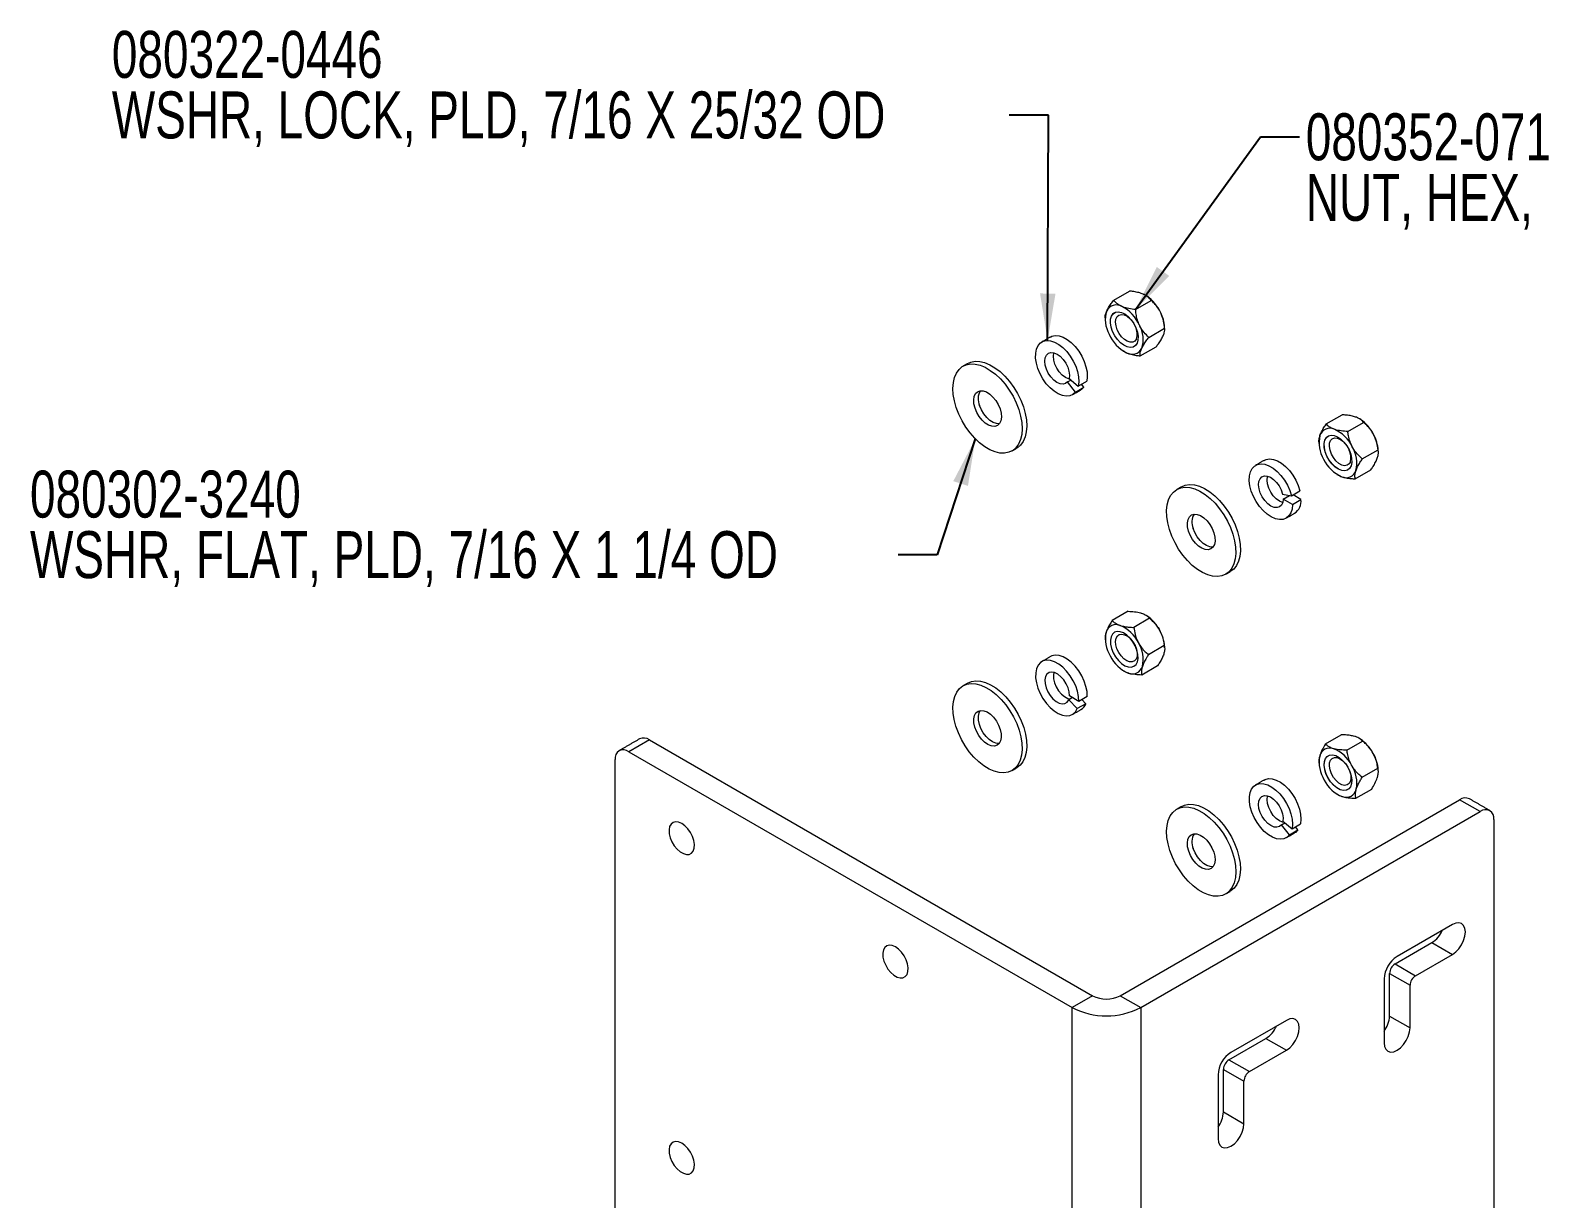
# Model space of a CAD drawing. Header units: inches. Extents: x 1.2 to 24.5, y 3.6 to 13.7.
# Drawn here: x 14.49 to 19.31, y 7.734 to 11.465 of the extents above; entities that cross this region are included whole.
import ezdxf

# ---------------------------------------------------------------- set-up
doc = ezdxf.new("R2010")
doc.units = ezdxf.units.IN
doc.header["$MEASUREMENT"] = 0
doc.layers.add('DIM', color=1, linetype='Continuous')
doc.styles.add('SLDTEXTSTYLE0', font='ARIAL.TTF', dxfattribs={"width": 0.7})
doc.styles.get("Standard").update_dxf_attribs({"font": 'ARIAL.TTF'})
doc.dimstyles.new('SLDDIMSTYLE2', dxfattribs={"dimtxt": 0.15, "dimasz": 0.15, "dimexe": 0, "dimexo": 0.0625, "dimgap": 0.0375, "dimtad": 0, "dimtih": 1, "dimtoh": 1, "dimdec": 0, "dimrnd": 1e-09, "dimzin": 0, "dimdsep": 46, "dimtxsty": 'Standard', "dimsah": 1, "dimcen": 0.09, "dimadec": 0, "dimazin": 0, "dimtfac": 1, "dimtdec": 0, "dimtofl": 0, "dimtmove": 0, "dimatfit": 3, "dimfxl": 0, "dimtolj": 1, "dimtzin": 0, "dimarcsym": 0})

# ---------------------------------------------------------------- blocks, each defined once
blk = doc.blocks.new('SW_NOTE_3')
at = {"layer": 'DIM', "color": 0, "char_height": 0.15, "attachment_point": 1, "style": 'SLDTEXTSTYLE0'}
for s, insert in [('080352-0714', (0.0201, 0.0751)), ('NUT, HEX, PLD, 7/16-14', (0.0201, -0.1182))]:
    blk.add_mtext(s, dxfattribs=dict(at, insert=insert))
blk = doc.blocks.new('SW_NOTE_4')
at = {"layer": 'DIM', "color": 0, "char_height": 0.15, "attachment_point": 1, "style": 'SLDTEXTSTYLE0'}
for s, insert in [('080322-0446', (-2.8656, 0.2689)), ('WSHR, LOCK, PLD, 7/16 X 25/32 OD', (-2.8656, 0.0756))]:
    blk.add_mtext(s, dxfattribs=dict(at, insert=insert))
blk = doc.blocks.new('SW_NOTE_5')
at = {"layer": 'DIM', "color": 0, "char_height": 0.15, "attachment_point": 1, "style": 'SLDTEXTSTYLE0'}
for s, insert in [('080302-3240', (-2.7717, 0.269)), ('WSHR, FLAT, PLD, 7/16 X 1 1/4 OD', (-2.7717, 0.0757))]:
    blk.add_mtext(s, dxfattribs=dict(at, insert=insert))

msp = doc.modelspace()

# ---------------------------------------------------------------- linework, layer by layer
at = {"color": 7, "linetype": 'Continuous', "lineweight": 15}
for p, q in [((17.94931, 10.603407), (17.999692, 10.632492)), ((18.018926, 10.573367), (18.069307, 10.602452)), ((18.061344, 10.484335), (18.111725, 10.513419)), ((18.034147, 10.425342), (18.084528, 10.454427)), ((17.802032, 10.342129), (17.812647, 10.348257)), ((17.827053, 10.309591), (17.802032, 10.342129)), ((17.807005, 10.35304), (17.835749, 10.328673)), ((17.827053, 10.309591), (17.854277, 10.325307)), ((17.835749, 10.328673), (17.862973, 10.344389)), ((17.854277, 10.325307), (17.846788, 10.335046)), ((18.627851, 10.208098), (18.678232, 10.237182)), ((18.696677, 10.184129), (18.747059, 10.213214)), ((18.742914, 10.096489), (18.793295, 10.125574)), ((18.720323, 10.032818), (18.770704, 10.061902)), ((18.488449, 9.984178), (18.516509, 9.978575)), ((18.490398, 9.968294), (18.51034, 9.979807)), ((18.516509, 9.978575), (18.543733, 9.994291)), ((18.547141, 9.966511), (18.521718, 9.981582)), ((18.519917, 9.950795), (18.490398, 9.968294)), ((18.519917, 9.950795), (18.547141, 9.966511)), ((17.994933, 9.609997), (17.944551, 9.580912)), ((18.063503, 9.587603), (18.013122, 9.558518)), ((18.11068, 9.500389), (18.060299, 9.471304)), ((18.089287, 9.435569), (18.038906, 9.406485)), ((17.817724, 9.334432), (17.80542, 9.327329)), ((17.80542, 9.327329), (17.832976, 9.299192)), ((17.837517, 9.32215), (17.808016, 9.340456)), ((17.8602, 9.314908), (17.832976, 9.299192)), ((17.86474, 9.337866), (17.837517, 9.32215)), ((17.847477, 9.327899), (17.8602, 9.314908)), ((17.519143, 9.285667), (17.523253, 9.293404)), ((18.625365, 9.186217), (18.675746, 9.215302)), ((16.466618, 9.199463), (16.40121, 9.161704)), ((16.40121, 9.161704), (17.816308, 8.344785)), ((16.466618, 9.199463), (17.881715, 8.382544)), ((18.693456, 9.166479), (18.743837, 9.195564)), ((16.357016, 7.051648), (16.357016, 9.136183)), ((18.742177, 9.080044), (18.792558, 9.109128)), ((18.722808, 9.013346), (18.77319, 9.042431)), ((17.970103, 8.382544), (19.053745, 9.008117)), ((18.035511, 8.344785), (19.119152, 8.970358)), ((19.119152, 8.970358), (19.053745, 9.008117)), ((18.484903, 8.928212), (18.495688, 8.934438)), ((18.510307, 8.89618), (18.484903, 8.928212)), ((18.489575, 8.939435), (18.518479, 8.915808)), ((18.518479, 8.915808), (18.545702, 8.931524)), ((18.53753, 8.911896), (18.529419, 8.922124)), ((19.163346, 8.944837), (19.163346, 7.209688)), ((18.510307, 8.89618), (18.53753, 8.911896)), ((19.030764, 8.609864), (18.853987, 8.507813)), ((18.847623, 8.484121), (18.965356, 8.552087)), ((18.965356, 8.552087), (19.030764, 8.514328)), ((18.847623, 8.484121), (18.91303, 8.446362)), ((18.91303, 8.446362), (19.030764, 8.514328)), ((18.812621, 8.436165), (18.812621, 8.23203)), ((18.829945, 8.453503), (18.895353, 8.415744)), ((18.829945, 8.317549), (18.829945, 8.453503)), ((18.895353, 8.27979), (18.895353, 8.415744)), ((17.881715, 8.382544), (17.816308, 8.344785)), ((17.816308, 5.691028), (17.816308, 8.344785)), ((17.970103, 8.382544), (18.035511, 8.344785)), ((18.035511, 8.344785), (18.035511, 5.691028)), ((18.500433, 8.303711), (18.323657, 8.20166)), ((18.829945, 8.317549), (18.895353, 8.27979)), ((18.317293, 8.177968), (18.435026, 8.245934)), ((18.435026, 8.245934), (18.500433, 8.208175)), ((18.3827, 8.140209), (18.500433, 8.208175)), ((18.299615, 8.14735), (18.365023, 8.109591)), ((18.299615, 8.011396), (18.299615, 8.14735)), ((18.317293, 8.177968), (18.3827, 8.140209)), ((18.282291, 8.130012), (18.282291, 7.925877)), ((18.365023, 7.973637), (18.365023, 8.109591)), ((18.299615, 8.011396), (18.365023, 7.973637))]:
    msp.add_line(p, q, dxfattribs=at)
at = {"color": 7, "linetype": 'Continuous', "lineweight": 15, "flags": 128}
for points in [[(18.023629, 10.465973), (18.018346, 10.458339), (18.011002, 10.453666), (18.002025, 10.452224), (17.991935, 10.454097), (17.98132, 10.459177), (17.970796, 10.467168), (17.960975, 10.477606), (17.952427, 10.489885), (17.94565, 10.50329), (17.941037, 10.517043), (17.938856, 10.530344), (17.939235, 10.542421), (17.942151, 10.552571), (17.947434, 10.560205), (17.954777, 10.564879), (17.963755, 10.566321), (17.973845, 10.564447), (17.98446, 10.559367), (17.994984, 10.551376), (18.004805, 10.540938), (18.013353, 10.528659), (18.02013, 10.515254), (18.024743, 10.501501), (18.026923, 10.4882), (18.026545, 10.476123), (18.023629, 10.465973)], [(17.942327, 10.552673), (17.94761, 10.560307), (17.951819, 10.563502)], [(18.021661, 10.47947), (18.016872, 10.472895), (18.010078, 10.469315), (18.001783, 10.468997), (17.992603, 10.471963), (17.983219, 10.477994), (17.974325, 10.486643), (17.966583, 10.497268), (17.960565, 10.50908), (17.956719, 10.521205), (17.95533, 10.532742), (17.956501, 10.542836), (17.960144, 10.550739), (17.96599, 10.555864), (17.973605, 10.557831), (17.982425, 10.556495), (17.991794, 10.551954), (18.001019, 10.544545), (18.00888, 10.535544)], [(18.014314, 10.455246), (18.011179, 10.453768), (18.002202, 10.452326), (17.992112, 10.454199), (17.981497, 10.459279), (17.970973, 10.46727), (17.961151, 10.477708), (17.952604, 10.489987), (17.945827, 10.503392), (17.941214, 10.517145), (17.939033, 10.530446), (17.939412, 10.542523), (17.942327, 10.552673)], [(17.827053, 10.309591), (17.818994, 10.302141), (17.809083, 10.29776), (17.797684, 10.296607), (17.785216, 10.298726), (17.772138, 10.304039), (17.758931, 10.31235), (17.74608, 10.323354), (17.734058, 10.336646), (17.723307, 10.351738), (17.714223, 10.368074), (17.707139, 10.385053), (17.702315, 10.402052), (17.69993, 10.418445), (17.700071, 10.433629), (17.702733, 10.447046), (17.707817, 10.458204), (17.715138, 10.46669), (17.724425, 10.472194), (17.735338, 10.474513), (17.747474, 10.473561), (17.760388, 10.469374), (17.773605, 10.462106), (17.786638, 10.452024), (17.79901, 10.439498), (17.810263, 10.424989), (17.819986, 10.409032), (17.82782, 10.392212), (17.833476, 10.375147), (17.836748, 10.358467), (17.837515, 10.342783), (17.835749, 10.328673)], [(17.7471, 10.485734), (17.751649, 10.48791), (17.762561, 10.490229), (17.774698, 10.489277), (17.787612, 10.48509), (17.800829, 10.477822), (17.813862, 10.46774), (17.826233, 10.455214), (17.837487, 10.440705), (17.84721, 10.424748), (17.855043, 10.407927), (17.8607, 10.390863), (17.863972, 10.374183), (17.864739, 10.358499), (17.862973, 10.344389)], [(17.802032, 10.342129), (17.795563, 10.336793), (17.787299, 10.334707), (17.777791, 10.336011), (17.767671, 10.340618), (17.757615, 10.348221), (17.748292, 10.358313), (17.740324, 10.370222), (17.734241, 10.383154), (17.73045, 10.396247), (17.729202, 10.40863), (17.730581, 10.419477), (17.734494, 10.428064), (17.740682, 10.433821), (17.748732, 10.436363), (17.758106, 10.435521), (17.768182, 10.431351), (17.778287, 10.424131), (17.787748, 10.414343), (17.795934, 10.402637), (17.802301, 10.389795), (17.806423, 10.376671), (17.808027, 10.364142), (17.807005, 10.35304)], [(17.80981, 10.350662), (17.805014, 10.351727), (17.794895, 10.356334), (17.784838, 10.363937), (17.775516, 10.374029), (17.767547, 10.385938), (17.761465, 10.39887), (17.757673, 10.411963), (17.756426, 10.424346), (17.757804, 10.435192), (17.75791, 10.435571)], [(17.446456, 10.260211), (17.440517, 10.281432), (17.436941, 10.302113), (17.435808, 10.321791), (17.437143, 10.340027), (17.440916, 10.356413), (17.447043, 10.370584), (17.455387, 10.382222), (17.465761, 10.391068), (17.477935, 10.396925), (17.491635, 10.399661), (17.506557, 10.399215), (17.522366, 10.395598), (17.538709, 10.38889), (17.555222, 10.37924), (17.571536, 10.366865), (17.587285, 10.352041), (17.602119, 10.335099), (17.615705, 10.316418), (17.627741, 10.296414), (17.637958, 10.275535), (17.646127, 10.254247), (17.652065, 10.233026), (17.655641, 10.212345), (17.656774, 10.192667), (17.65544, 10.174431), (17.651667, 10.158045), (17.64554, 10.143874), (17.637196, 10.132236), (17.626821, 10.123389), (17.614648, 10.117533), (17.600947, 10.114797), (17.586026, 10.115243), (17.570216, 10.11886), (17.553873, 10.125568), (17.53736, 10.135218), (17.521047, 10.147593), (17.505297, 10.162417), (17.490464, 10.179359), (17.476877, 10.19804), (17.464841, 10.218044), (17.454624, 10.238923), (17.446456, 10.260211)], [(17.482845, 10.401019), (17.492607, 10.405395), (17.506308, 10.408131), (17.521229, 10.407686), (17.537038, 10.404068), (17.553382, 10.39736), (17.569894, 10.38771), (17.586208, 10.375335), (17.601957, 10.360511), (17.616791, 10.343569), (17.630378, 10.324888), (17.642414, 10.304884), (17.65263, 10.284005), (17.660799, 10.262717), (17.666738, 10.241496), (17.670314, 10.220815), (17.671447, 10.201137), (17.670112, 10.182901), (17.666339, 10.166515), (17.660212, 10.152345), (17.651868, 10.140706), (17.641493, 10.13186), (17.639082, 10.130379)], [(17.854277, 10.325307), (17.846218, 10.317857), (17.844592, 10.316854)], [(17.506357, 10.258422), (17.502987, 10.272038), (17.502133, 10.284794), (17.503846, 10.295948), (17.508026, 10.304852), (17.514429, 10.310988), (17.522685, 10.314), (17.532312, 10.313712), (17.542751, 10.310142), (17.553396, 10.303497), (17.563629, 10.294163), (17.572853, 10.282682), (17.580534, 10.269722), (17.586225, 10.256036), (17.589595, 10.24242), (17.590449, 10.229664), (17.588736, 10.21851), (17.584556, 10.209606), (17.578153, 10.20347), (17.569898, 10.200458), (17.560271, 10.200745), (17.549831, 10.204316), (17.539186, 10.210961), (17.528953, 10.220295), (17.519729, 10.231776), (17.512048, 10.244736), (17.506357, 10.258422)], [(17.584002, 10.208848), (17.574943, 10.209216), (17.564503, 10.212786), (17.553858, 10.219431), (17.543626, 10.228765), (17.534401, 10.240246), (17.52672, 10.253206), (17.521029, 10.266892)], [(18.707089, 10.07477), (18.702468, 10.066353), (18.695684, 10.060783), (18.687131, 10.058384), (18.677307, 10.059297), (18.666781, 10.063467), (18.656167, 10.070653), (18.64608, 10.080437), (18.637107, 10.09225), (18.62977, 10.105406), (18.624494, 10.11914), (18.621587, 10.132655), (18.621218, 10.145163), (18.623407, 10.15594), (18.628028, 10.164358), (18.634812, 10.169928), (18.643365, 10.172326), (18.653189, 10.171414), (18.663715, 10.167243), (18.674329, 10.160057), (18.684416, 10.150274), (18.693389, 10.13846), (18.700726, 10.125304), (18.706002, 10.11157), (18.708909, 10.098056), (18.709278, 10.085547), (18.707089, 10.07477)], [(18.696672, 10.061329), (18.695861, 10.060885), (18.687308, 10.058486), (18.677483, 10.059399), (18.666958, 10.063569), (18.656343, 10.070755), (18.646257, 10.080539), (18.637284, 10.092352), (18.629946, 10.105508), (18.624671, 10.119242), (18.621764, 10.132757), (18.621394, 10.145265), (18.623584, 10.156042)], [(18.623584, 10.156042), (18.628205, 10.16446), (18.634177, 10.169585)], [(18.70488, 10.087673), (18.70067, 10.080398), (18.694348, 10.076014), (18.686385, 10.074845), (18.677369, 10.076978), (18.66797, 10.082255), (18.658885, 10.090285), (18.650788, 10.100472), (18.644278, 10.112061), (18.63984, 10.124191), (18.637802, 10.135964), (18.638315, 10.146506), (18.641341, 10.155036), (18.646656, 10.16092), (18.653866, 10.163723), (18.662435, 10.163236), (18.671729, 10.159496), (18.681058, 10.15278), (18.68973, 10.143586), (18.691238, 10.141627)], [(18.519917, 9.950795), (18.518473, 9.936454), (18.514547, 9.924142), (18.508283, 9.914314), (18.499912, 9.907329), (18.489742, 9.903446), (18.478147, 9.902807), (18.465552, 9.905435), (18.452422, 9.911233), (18.439239, 9.919989), (18.426487, 9.931381), (18.414636, 9.944989), (18.404122, 9.960314), (18.395331, 9.976791), (18.388586, 9.993815), (18.384135, 10.01076), (18.382143, 10.027003), (18.382681, 10.041945), (18.385732, 10.055039), (18.391181, 10.065803), (18.39883, 10.073839), (18.408396, 10.078855), (18.419528, 10.080663), (18.431817, 10.079199), (18.44481, 10.074516), (18.45803, 10.066786), (18.470991, 10.056294), (18.483217, 10.043425), (18.494256, 10.028653), (18.503705, 10.01252), (18.511214, 9.99562), (18.516509, 9.978575)], [(18.429458, 10.091817), (18.43562, 10.09457), (18.446752, 10.096379), (18.45904, 10.094915), (18.472034, 10.090232), (18.485254, 10.082502), (18.498215, 10.07201), (18.51044, 10.059141), (18.52148, 10.044369), (18.530928, 10.028236), (18.538438, 10.011336), (18.543733, 9.994291)], [(18.490398, 9.968294), (18.488949, 9.957499), (18.48497, 9.948981), (18.478726, 9.943306), (18.470634, 9.940854), (18.461232, 9.941787), (18.451146, 9.946043), (18.44105, 9.953339), (18.431615, 9.963189), (18.423471, 9.974936), (18.41716, 9.987797), (18.413102, 10.000916), (18.411568, 10.013418), (18.412661, 10.02447), (18.416307, 10.033336), (18.422263, 10.039425), (18.430133, 10.042332), (18.439392, 10.041862), (18.449423, 10.038047), (18.459558, 10.031141), (18.469121, 10.021604), (18.477476, 10.010072), (18.484065, 9.997314), (18.488449, 9.984178)], [(18.488916, 9.957384), (18.488455, 9.957503), (18.47837, 9.961759), (18.468274, 9.969055), (18.458839, 9.978905), (18.450695, 9.990652), (18.444384, 10.003513), (18.440326, 10.016632), (18.438792, 10.029134), (18.439885, 10.040186), (18.440268, 10.041654)], [(18.12739, 9.870729), (18.121933, 9.891877), (18.11886, 9.912386), (18.11824, 9.9318), (18.120087, 9.949683), (18.124358, 9.965637), (18.130959, 9.979305), (18.139742, 9.990383), (18.150512, 9.998621), (18.163026, 10.003837), (18.177007, 10.005914), (18.192141, 10.004806), (18.208091, 10.000536), (18.2245, 9.993202), (18.241002, 9.982966), (18.257228, 9.970057), (18.272815, 9.954763), (18.287416, 9.937427), (18.300704, 9.918435), (18.312382, 9.898211), (18.32219, 9.877208), (18.329909, 9.855895), (18.335365, 9.834747), (18.338438, 9.814238), (18.339058, 9.794824), (18.337212, 9.776941), (18.33294, 9.760987), (18.326339, 9.747319), (18.317556, 9.736241), (18.306787, 9.728003), (18.294272, 9.722787), (18.280291, 9.72071), (18.265157, 9.721818), (18.249207, 9.726088), (18.232798, 9.733422), (18.216296, 9.743659), (18.200071, 9.756568), (18.184483, 9.771861), (18.169882, 9.789198), (18.156594, 9.808189), (18.144916, 9.828413), (18.135108, 9.849416), (18.12739, 9.870729)], [(18.165203, 10.007102), (18.177699, 10.012307), (18.191679, 10.014384), (18.206814, 10.013276), (18.222763, 10.009007), (18.239173, 10.001672), (18.255674, 9.991436), (18.2719, 9.978527), (18.287487, 9.963233), (18.302088, 9.945897), (18.315376, 9.926905), (18.327055, 9.906681), (18.336863, 9.885679), (18.344581, 9.864365), (18.350038, 9.843218), (18.35311, 9.822708), (18.35373, 9.803295), (18.351884, 9.785411), (18.347613, 9.769457), (18.341012, 9.755789), (18.332228, 9.744712), (18.321459, 9.736473), (18.32144, 9.736462)], [(18.188145, 9.866279), (18.185091, 9.879828), (18.184569, 9.892418), (18.186608, 9.903316), (18.19109, 9.91189), (18.197756, 9.91764), (18.206216, 9.920233), (18.215981, 9.919517), (18.226481, 9.915536), (18.237108, 9.908519), (18.247243, 9.898875), (18.256298, 9.887164), (18.263745, 9.874067), (18.269153, 9.860345), (18.272207, 9.846796), (18.27273, 9.834206), (18.27069, 9.823308), (18.266208, 9.814734), (18.259543, 9.808984), (18.251082, 9.806391), (18.241317, 9.807107), (18.230817, 9.811088), (18.22019, 9.818105), (18.210055, 9.827749), (18.201001, 9.83946), (18.193553, 9.852557), (18.188145, 9.866279)], [(18.26636, 9.814931), (18.265754, 9.814862), (18.25599, 9.815577), (18.245489, 9.819558), (18.234863, 9.826575), (18.224728, 9.836219), (18.215673, 9.84793), (18.208226, 9.861027), (18.202818, 9.874749)], [(17.9408, 9.528454), (17.938798, 9.517525), (17.939359, 9.504915), (17.94245, 9.491357), (17.947891, 9.477639), (17.955366, 9.464557), (17.964441, 9.452872), (17.974588, 9.443264), (17.985217, 9.43629), (17.995711, 9.432356), (18.00546, 9.43169), (18.013897, 9.434331), (18.020532, 9.440127), (18.02498, 9.448739), (18.026982, 9.459667), (18.026421, 9.472277), (18.02333, 9.485835), (18.017889, 9.499553), (18.010414, 9.512635), (18.001339, 9.52432), (17.991192, 9.533928), (17.980563, 9.540902), (17.970069, 9.544837), (17.96032, 9.545502), (17.951883, 9.542861), (17.945248, 9.537066), (17.9408, 9.528454)], [(17.956794, 9.523637), (17.960853, 9.531085), (17.967048, 9.535672), (17.974921, 9.537058), (17.983887, 9.53514), (17.993282, 9.53006), (18.002409, 9.522195), (18.010591, 9.512128), (18.017221, 9.500606), (18.021807, 9.488484), (18.02401, 9.47666), (18.023666, 9.466011), (18.0208, 9.457328), (18.015625, 9.451254), (18.008525, 9.448239), (18.000027, 9.448508), (17.99076, 9.45204), (17.981411, 9.458574), (17.972676, 9.467624), (17.9652, 9.478519), (17.959539, 9.490453), (17.956112, 9.502538), (17.955174, 9.51388), (17.956794, 9.523637)], [(17.837517, 9.32215), (17.836743, 9.337837), (17.833464, 9.354519), (17.8278, 9.371584), (17.819961, 9.388402), (17.810234, 9.404357), (17.798976, 9.41886), (17.786603, 9.43138), (17.773568, 9.441455), (17.760351, 9.448714), (17.747439, 9.452892), (17.735305, 9.453835), (17.724397, 9.451507), (17.715114, 9.445994), (17.7078, 9.4375), (17.702722, 9.426336), (17.700067, 9.412912), (17.699933, 9.397724), (17.702326, 9.381328), (17.707156, 9.364329), (17.714246, 9.34735), (17.723336, 9.331017), (17.734091, 9.31593), (17.746115, 9.302644), (17.758968, 9.291647), (17.772175, 9.283344), (17.785252, 9.27804), (17.797717, 9.27593), (17.809113, 9.277091), (17.819019, 9.281482), (17.827073, 9.28894), (17.832976, 9.299192)], [(17.86474, 9.337866), (17.863966, 9.353553), (17.860687, 9.370235), (17.855024, 9.3873), (17.847185, 9.404118), (17.837457, 9.420073), (17.8262, 9.434576), (17.813826, 9.447096), (17.800791, 9.457171), (17.787575, 9.46443), (17.774662, 9.468608), (17.762529, 9.469551), (17.75162, 9.467223), (17.7471, 9.465058)], [(17.808016, 9.340456), (17.807081, 9.352697), (17.803584, 9.365751), (17.797757, 9.378749), (17.789988, 9.390824), (17.780796, 9.401171), (17.770793, 9.409102), (17.760645, 9.414087), (17.751029, 9.415796), (17.742585, 9.414112), (17.735876, 9.40915), (17.731349, 9.40124), (17.729305, 9.390908), (17.729882, 9.378843), (17.73304, 9.365849), (17.738569, 9.352792), (17.7461, 9.340542), (17.755132, 9.329915), (17.765064, 9.32162), (17.775232, 9.316209), (17.78496, 9.314042), (17.793599, 9.315264), (17.800574, 9.319794), (17.80542, 9.327329)], [(17.75791, 9.414895), (17.756529, 9.406624), (17.757105, 9.394559), (17.760263, 9.381565), (17.765792, 9.368508), (17.773324, 9.356258), (17.782356, 9.345631), (17.792287, 9.337336), (17.802456, 9.331924), (17.809981, 9.329963)], [(17.441741, 9.338162), (17.448233, 9.351947), (17.456916, 9.363155), (17.467595, 9.371535), (17.480032, 9.376899), (17.493949, 9.379128), (17.509036, 9.378172), (17.524954, 9.374053), (17.54135, 9.366862), (17.557855, 9.356761), (17.574103, 9.343974), (17.589729, 9.328787), (17.604385, 9.31154), (17.617743, 9.292618), (17.629505, 9.272444), (17.639408, 9.251468), (17.647231, 9.230159), (17.652799, 9.208992), (17.655988, 9.188441), (17.656727, 9.168965), (17.654998, 9.150999), (17.650842, 9.134944), (17.644349, 9.121158), (17.635667, 9.109951), (17.624987, 9.101571), (17.61255, 9.096207), (17.598633, 9.093978), (17.583547, 9.094933), (17.567628, 9.099053), (17.551233, 9.106243), (17.534727, 9.116345), (17.518479, 9.129132), (17.502853, 9.144319), (17.488198, 9.161565), (17.474839, 9.180487), (17.463078, 9.200662), (17.453174, 9.221638), (17.445351, 9.242947), (17.439783, 9.264114), (17.436594, 9.284665), (17.435856, 9.304141), (17.437584, 9.322107), (17.441741, 9.338162)], [(17.482845, 9.380343), (17.494704, 9.385369), (17.508622, 9.387598), (17.523708, 9.386643), (17.539627, 9.382523), (17.556022, 9.375333), (17.572528, 9.365231), (17.588775, 9.352444), (17.604401, 9.337257), (17.619057, 9.320011), (17.632415, 9.301089), (17.644177, 9.280914), (17.65408, 9.259938), (17.661903, 9.238629), (17.667471, 9.217462), (17.670661, 9.196912), (17.671399, 9.177435), (17.669671, 9.159469), (17.665514, 9.143414), (17.659022, 9.129629), (17.650339, 9.118421), (17.63966, 9.110041), (17.639082, 9.109703)], [(17.504471, 9.277197), (17.509106, 9.285598), (17.515902, 9.29115), (17.524464, 9.293529), (17.534295, 9.292596), (17.544823, 9.288406), (17.555436, 9.281203), (17.565518, 9.271405), (17.574482, 9.259581), (17.581808, 9.246419), (17.58707, 9.232684), (17.589962, 9.219174), (17.590316, 9.206673), (17.588111, 9.195909), (17.583476, 9.187507), (17.57668, 9.181956), (17.568118, 9.179577), (17.558287, 9.18051), (17.54776, 9.1847), (17.537146, 9.191903), (17.527065, 9.201701), (17.5181, 9.213525), (17.510774, 9.226686), (17.505512, 9.240422), (17.50262, 9.253932), (17.502266, 9.266433), (17.504471, 9.277197)], [(17.584002, 9.188172), (17.58279, 9.188047), (17.57296, 9.18898), (17.562432, 9.19317), (17.551819, 9.200373), (17.541737, 9.210171), (17.532773, 9.221995), (17.525447, 9.235157), (17.520185, 9.248892), (17.517293, 9.262402), (17.516939, 9.274903), (17.519143, 9.285667)], [(18.697051, 9.111755), (18.703471, 9.098231), (18.707669, 9.0845), (18.709402, 9.07136), (18.708569, 9.059576), (18.705218, 9.049832), (18.699544, 9.042694), (18.691878, 9.038577), (18.682663, 9.037721), (18.672436, 9.040175), (18.661792, 9.045797), (18.651348, 9.054259), (18.641713, 9.065071), (18.633445, 9.077603), (18.627025, 9.091128), (18.622827, 9.104859), (18.621094, 9.117998), (18.621927, 9.129782), (18.625278, 9.139526), (18.630952, 9.146664), (18.638618, 9.150781), (18.647833, 9.151637), (18.65806, 9.149183), (18.668704, 9.143562), (18.679148, 9.135099), (18.688783, 9.124288), (18.697051, 9.111755)], [(18.633621, 9.077705), (18.627202, 9.09123), (18.623003, 9.104961), (18.621271, 9.1181), (18.622104, 9.129884), (18.625455, 9.139628), (18.631128, 9.146766), (18.634177, 9.148909)], [(18.700996, 9.104048), (18.702585, 9.100064), (18.705877, 9.087997), (18.706671, 9.076723), (18.704908, 9.067078), (18.70072, 9.059778), (18.694417, 9.055364), (18.686466, 9.054164), (18.677458, 9.056267), (18.668059, 9.061516), (18.658968, 9.069522), (18.650858, 9.079692), (18.644331, 9.091271), (18.639871, 9.1034), (18.637809, 9.115181), (18.638298, 9.125738), (18.641301, 9.13429), (18.646596, 9.140202), (18.65379, 9.143035), (18.66235, 9.14258), (18.67164, 9.13887), (18.680971, 9.13218), (18.689653, 9.123007), (18.691238, 9.120951)], [(18.429458, 9.071141), (18.432699, 9.072778), (18.443422, 9.075518), (18.455423, 9.074993), (18.468262, 9.071221), (18.481467, 9.06434), (18.494552, 9.054605), (18.507036, 9.042373), (18.518459, 9.028094), (18.528403, 9.012292), (18.5365, 8.99555), (18.542454, 8.978482), (18.546045, 8.961716), (18.547141, 8.945869), (18.545702, 8.931524)], [(18.696672, 9.040653), (18.692054, 9.038679), (18.68284, 9.037823), (18.672613, 9.040277), (18.661969, 9.045899), (18.651525, 9.054361), (18.641889, 9.065173), (18.633621, 9.077705)], [(18.510307, 8.89618), (18.502512, 8.888349), (18.492823, 8.883556), (18.481594, 8.881979), (18.46924, 8.883674), (18.456215, 8.88858), (18.442997, 8.896516), (18.430073, 8.907191), (18.417917, 8.920211), (18.406978, 8.935099), (18.397656, 8.951306), (18.390295, 8.968237), (18.385166, 8.985269), (18.382457, 9.001775), (18.382267, 9.01715), (18.384605, 9.030826), (18.389383, 9.042303), (18.396426, 9.051156), (18.405475, 9.057062), (18.416198, 9.059803), (18.428199, 9.059277), (18.441039, 9.055505), (18.454244, 9.048625), (18.467329, 9.038889), (18.479812, 9.026657), (18.491236, 9.012378), (18.501179, 8.996576), (18.509276, 8.979834), (18.51523, 8.962766), (18.518821, 8.946), (18.519917, 8.930153), (18.518479, 8.915808)], [(18.484903, 8.928212), (18.478632, 8.922577), (18.470519, 8.920168), (18.461104, 8.921145), (18.451014, 8.925444), (18.440922, 8.932776), (18.4315, 8.942655), (18.423376, 8.954422), (18.417092, 8.967292), (18.413066, 8.980408), (18.411566, 8.992896), (18.412692, 9.003925), (18.41637, 9.012758), (18.422354, 9.018808), (18.430246, 9.021671), (18.439519, 9.021157), (18.449555, 9.0173), (18.459687, 9.010356), (18.469239, 9.000789), (18.477574, 8.989237), (18.484137, 8.976467), (18.48849, 8.963333), (18.490344, 8.950708), (18.489575, 8.939435)], [(18.493925, 8.93588), (18.488327, 8.936861), (18.478237, 8.941159), (18.468145, 8.948492), (18.458724, 8.958371), (18.4506, 8.970137), (18.444316, 8.983008), (18.440289, 8.996124), (18.438789, 9.008612), (18.439916, 9.019641), (18.440268, 9.020978)], [(18.128641, 8.846141), (18.122759, 8.867354), (18.119242, 8.888016), (18.118169, 8.907664), (18.119564, 8.925859), (18.123396, 8.942195), (18.129579, 8.956307), (18.137975, 8.96788), (18.148397, 8.976655), (18.160611, 8.982437), (18.174346, 8.985095), (18.189293, 8.984572), (18.205119, 8.980877), (18.221471, 8.974095), (18.237984, 8.964376), (18.254288, 8.951937), (18.270019, 8.937057), (18.284826, 8.920068), (18.298378, 8.901349), (18.310372, 8.881318), (18.320541, 8.860424), (18.328658, 8.839131), (18.33454, 8.817918), (18.338057, 8.797256), (18.339129, 8.777608), (18.337734, 8.759413), (18.333902, 8.743077), (18.327719, 8.728965), (18.319323, 8.717392), (18.308901, 8.708617), (18.296687, 8.702835), (18.282953, 8.700177), (18.268005, 8.700701), (18.252179, 8.704395), (18.235827, 8.711177), (18.219315, 8.720896), (18.203011, 8.733335), (18.18728, 8.748215), (18.172473, 8.765204), (18.15892, 8.783923), (18.146926, 8.803954), (18.136757, 8.824849), (18.128641, 8.846141)], [(18.165203, 8.986426), (18.175284, 8.990907), (18.189018, 8.993565), (18.203965, 8.993042), (18.219792, 8.989347), (18.236144, 8.982565), (18.252656, 8.972846), (18.26896, 8.960407), (18.284691, 8.945527), (18.299498, 8.928538), (18.31305, 8.909819), (18.325045, 8.889788), (18.335214, 8.868894), (18.34333, 8.847602), (18.349212, 8.826388), (18.352729, 8.805726), (18.353802, 8.786079), (18.352407, 8.767883), (18.348575, 8.751547), (18.342391, 8.737435), (18.333995, 8.725862), (18.323574, 8.717087), (18.32144, 8.715786)], [(16.570032, 8.932578), (16.559921, 8.93694), (16.550445, 8.938078), (16.542199, 8.93592), (16.535703, 8.930602), (16.531363, 8.922458), (16.529454, 8.912), (16.530093, 8.899885), (16.533243, 8.886874), (16.538704, 8.873784), (16.546133, 8.861439), (16.555065, 8.850613), (16.564936, 8.841988), (16.575128, 8.836104), (16.584999, 8.833332), (16.593931, 8.833846), (16.60136, 8.837614), (16.606821, 8.844398), (16.60997, 8.853773), (16.61061, 8.865149), (16.608701, 8.877813), (16.604361, 8.890967), (16.597865, 8.903785), (16.589619, 8.915463), (16.580143, 8.925266), (16.570032, 8.932578)], [(18.188646, 8.844038), (18.185313, 8.857647), (18.184498, 8.870384), (18.18625, 8.881509), (18.190465, 8.890374), (18.1969, 8.896465), (18.20518, 8.899428), (18.214824, 8.89909), (18.225271, 8.895471), (18.235914, 8.888781), (18.246136, 8.87941), (18.255341, 8.867902), (18.262995, 8.854925), (18.268653, 8.841234), (18.271986, 8.827625), (18.2728, 8.814888), (18.271049, 8.803763), (18.266833, 8.794898), (18.260398, 8.788807), (18.252119, 8.785844), (18.242475, 8.786182), (18.232028, 8.789801), (18.221384, 8.796491), (18.211163, 8.805862), (18.201958, 8.81737), (18.194304, 8.830347), (18.188646, 8.844038)], [(18.53753, 8.911896), (18.529736, 8.904065), (18.52695, 8.902261)], [(18.26636, 8.794255), (18.257147, 8.794653), (18.2467, 8.798271), (18.236056, 8.804961), (18.225835, 8.814332), (18.21663, 8.82584), (18.208976, 8.838817), (18.203318, 8.852508)], [(19.030764, 8.514328), (19.04147, 8.522137), (19.051446, 8.532668), (19.060014, 8.545205), (19.066587, 8.558893), (19.07072, 8.572799), (19.072129, 8.585976), (19.07072, 8.597525), (19.066587, 8.60666), (19.060014, 8.612759), (19.051446, 8.615404), (19.04147, 8.614417), (19.030764, 8.609864)], [(17.25239, 8.538661), (17.242279, 8.543023), (17.232803, 8.544161), (17.224557, 8.542003), (17.218061, 8.536685), (17.213721, 8.528541), (17.211812, 8.518083), (17.212452, 8.505968), (17.215601, 8.492957), (17.221062, 8.479867), (17.228491, 8.467522), (17.237423, 8.456696), (17.247294, 8.448071), (17.257486, 8.442187), (17.267357, 8.439415), (17.276289, 8.439929), (17.283718, 8.443697), (17.289179, 8.450481), (17.292328, 8.459856), (17.292968, 8.471233), (17.291059, 8.483896), (17.286719, 8.49705), (17.280223, 8.509868), (17.271977, 8.521546), (17.262501, 8.531349), (17.25239, 8.538661)], [(18.500433, 8.208175), (18.51114, 8.215984), (18.521116, 8.226515), (18.529683, 8.239052), (18.536257, 8.25274), (18.54039, 8.266646), (18.541799, 8.279823), (18.54039, 8.291372), (18.536257, 8.300507), (18.529683, 8.306605), (18.521116, 8.309251), (18.51114, 8.308264), (18.500433, 8.303711)], [(18.812621, 8.23203), (18.814031, 8.22048), (18.818163, 8.211345), (18.824737, 8.205247), (18.833304, 8.202602), (18.843281, 8.203589), (18.853987, 8.208142), (18.864693, 8.21595), (18.87467, 8.226482), (18.883237, 8.239019), (18.889811, 8.252707), (18.893943, 8.266613), (18.895353, 8.27979)], [(18.282291, 7.925877), (18.283701, 7.914327), (18.287833, 7.905192), (18.294407, 7.899094), (18.302974, 7.896449), (18.312951, 7.897436), (18.323657, 7.901989), (18.334363, 7.909797), (18.34434, 7.920329), (18.352907, 7.932866), (18.359481, 7.946554), (18.363613, 7.96046), (18.365023, 7.973637)], [(16.570032, 7.911902), (16.559921, 7.916264), (16.550445, 7.917402), (16.542199, 7.915244), (16.535703, 7.909926), (16.531363, 7.901782), (16.529454, 7.891324), (16.530093, 7.879209), (16.533243, 7.866198), (16.538704, 7.853108), (16.546133, 7.840763), (16.555065, 7.829937), (16.564936, 7.821312), (16.575128, 7.815428), (16.584999, 7.812656), (16.593931, 7.81317), (16.60136, 7.816938), (16.606821, 7.823722), (16.60997, 7.833097), (16.61061, 7.844473), (16.608701, 7.857137), (16.604361, 7.870291), (16.597865, 7.883109), (16.589619, 7.894787), (16.580143, 7.90459), (16.570032, 7.911902)]]:
    msp.add_lwpolyline(points, dxfattribs=at)
at = {"color": 7, "linetype": 'Continuous', "lineweight": 15}
for centre, radius, start, end in [((17.9816, 10.509949), 0.129169, 24.268066, 55.397009), ((18.015073, 10.54048), 0.092637, 162.194039, 209.548132), ((17.957686, 10.553945), 0.03421, 59.051122, 154.248765), ((17.919755, 10.474921), 0.12176, 23.64134, 62.869674), ((17.990516, 10.509271), 0.121395, 4.203969, 26.289486), ((17.972263, 10.49536), 0.051891, 342.168783, 26.657757), ((17.950707, 10.478064), 0.092637, 342.193936, 29.548235), ((18.046025, 10.543623), 0.12176, 203.641364, 242.869699), ((18.008094, 10.464599), 0.03421, 239.051348, 334.248753), ((17.565599, 10.288438), 0.049505, 148.80412, 205.799789), ((18.666478, 10.118524), 0.125688, 26.444165, 55.697426), ((18.705579, 10.147701), 0.100635, 166.520011, 211.243585), ((18.639319, 10.160942), 0.033214, 64.868074, 162.083138), ((18.6072, 10.085796), 0.114922, 25.464497, 66.281906), ((18.66871, 10.114387), 0.12562, 4.505044, 28.587734), ((18.651262, 10.100782), 0.055197, 346.260876, 25.706195), ((18.624917, 10.08301), 0.100635, 346.519959, 31.243636), ((18.723296, 10.144914), 0.114922, 205.464482, 246.281942), ((18.691177, 10.069769), 0.033214, 244.868177, 342.083145), ((18.501079, 9.96139), 0.046345, 303.932583, 6.344683), ((18.250684, 9.894598), 0.051819, 150.43862, 202.522047), ((17.98173, 9.489754), 0.128699, 27.45851, 55.322833), ((17.956806, 9.534287), 0.033071, 66.491271, 164.004299), ((17.92618, 9.460381), 0.113067, 25.922352, 67.198874), ((17.988398, 9.488302), 0.123529, 4.267592, 29.482572), ((18.025266, 9.521301), 0.102657, 167.568327, 211.682941), ((17.940514, 9.455892), 0.102657, 347.568295, 31.682837), ((18.039599, 9.516811), 0.113067, 205.922206, 247.198981), ((18.008974, 9.442905), 0.033071, 246.491271, 344.004299), ((17.825904, 9.32762), 0.036576, 300.725777, 339.662878), ((16.383958, 9.140553), 0.027294, 50.7966, 189.214086), ((16.44831, 9.173908), 0.031436, 54.38221, 114.307156), ((18.638948, 9.140433), 0.032932, 69.331315, 167.134211), ((18.610801, 9.068818), 0.109878, 26.682955, 68.779859), ((18.665184, 9.096937), 0.127172, 28.413178, 55.447061), ((18.710999, 9.128041), 0.106009, 169.276598, 212.425329), ((18.619497, 9.061317), 0.106008, 349.276505, 32.425439), ((18.669057, 9.093974), 0.125254, 4.397462, 30.448791), ((18.719695, 9.120541), 0.109878, 206.682986, 248.779892), ((18.691548, 9.048925), 0.032932, 249.331252, 347.134274), ((19.072052, 8.982562), 0.031436, 65.693014, 125.617638), ((19.136404, 8.949208), 0.027294, 350.785901, 129.203348), ((18.247783, 8.873883), 0.049335, 148.737059, 205.674788), ((18.917503, 8.627018), 0.088908, 302.56384, 336.48289), ((18.902431, 8.432078), 0.089903, 122.605533, 177.394508), ((18.868326, 8.451756), 0.03842, 122.605341, 177.394562), ((18.933733, 8.413997), 0.03842, 122.605341, 177.394562), ((17.925909, 8.554354), 0.236499, 242.391035, 297.608945), ((17.925909, 8.467839), 0.096064, 242.609736, 297.390206), ((18.741122, 8.321528), 0.088912, 323.528633, 357.435119), ((18.387173, 8.320865), 0.088907, 302.563807, 336.482968), ((18.372101, 8.125925), 0.089903, 122.605511, 177.39451), ((18.337995, 8.145603), 0.03842, 122.605336, 177.394663), ((18.403403, 8.107844), 0.03842, 122.605336, 177.394663), ((18.210792, 8.015375), 0.088913, 323.528625, 357.435042)]:
    msp.add_arc(centre, radius, start, end, dxfattribs=at)
for points, knots in [([(18.043338, 10.622574), (18.038813, 10.624266), (18.029609, 10.627707), (18.014452, 10.630704), (18.00416, 10.631951), (17.999692, 10.632492)], [0, 0, 0, 0, 0.35366324, 0.71940975, 1, 1, 1, 1]), ([(18.069307, 10.602452), (18.066453, 10.605869), (18.060644, 10.612822), (18.050769, 10.619258), (18.044272, 10.622157), (18.043338, 10.622574)], [0, 0, 0, 0, 0.45269093, 0.92128784, 1, 1, 1, 1]), ([(17.921939, 10.547456), (17.921879, 10.548222), (17.921634, 10.551359), (17.922547, 10.558041), (17.925417, 10.565184), (17.926873, 10.568808)], [0, 0, 0, 0, 0.13727509, 0.56226189, 1, 1, 1, 1]), ([(17.926873, 10.568808), (17.926902, 10.568871), (17.928549, 10.572441), (17.932768, 10.580159), (17.940578, 10.591872), (17.946579, 10.599799), (17.94931, 10.603407)], [0, 0, 0, 0, 0.00613008, 0.34949238, 0.70393371, 1, 1, 1, 1]), ([(17.975279, 10.583285), (17.971271, 10.585275), (17.963119, 10.589323), (17.954986, 10.596375), (17.951029, 10.601278), (17.94931, 10.603407)], [0, 0, 0, 0, 0.35366301, 0.71940774, 1, 1, 1, 1]), ([(18.018926, 10.573367), (18.011739, 10.574283), (17.997114, 10.576147), (17.982927, 10.580094), (17.976241, 10.582883), (17.975279, 10.583285)], [0, 0, 0, 0, 0.45269093, 0.92128784, 1, 1, 1, 1]), ([(18.031296, 10.523749), (18.028955, 10.529354), (18.024193, 10.540757), (18.02061, 10.557676), (18.019435, 10.568617), (18.018926, 10.573367)], [0, 0, 0, 0, 0.35366107, 0.71940668, 1, 1, 1, 1]), ([(18.099355, 10.563038), (18.096497, 10.568345), (18.090683, 10.579141), (18.080076, 10.592005), (18.072567, 10.599289), (18.069307, 10.602452)], [0, 0, 0, 0, 0.3536613, 0.7194087, 1, 1, 1, 1]), ([(18.111725, 10.513419), (18.110832, 10.52109), (18.109015, 10.536702), (18.10384, 10.553333), (18.099919, 10.561818), (18.099355, 10.563038)], [0, 0, 0, 0, 0.452690147, 0.921287017, 1, 1, 1, 1]), ([(18.061344, 10.484335), (18.056119, 10.489505), (18.045485, 10.500027), (18.035999, 10.514169), (18.031887, 10.522544), (18.031296, 10.523749)], [0, 0, 0, 0, 0.452690147, 0.921287017, 1, 1, 1, 1]), ([(18.106966, 10.489026), (18.106994, 10.489088), (18.108635, 10.492655), (18.111058, 10.499336), (18.112298, 10.507256), (18.111904, 10.511492), (18.111725, 10.513419)], [0, 0, 0, 0, 0.00613025, 0.34949172, 0.70393279, 1, 1, 1, 1]), ([(18.038907, 10.449736), (18.038936, 10.449799), (18.040583, 10.453369), (18.044801, 10.461087), (18.052612, 10.4728), (18.058613, 10.480727), (18.061344, 10.484335)], [0, 0, 0, 0, 0.00613024, 0.34949208, 0.70393295, 1, 1, 1, 1]), ([(18.084528, 10.454427), (18.086999, 10.45769), (18.092792, 10.465342), (18.100922, 10.47726), (18.104931, 10.485065), (18.106966, 10.489026)], [0, 0, 0, 0, 0.26813737, 0.62866027, 1, 1, 1, 1]), ([(17.980389, 10.441217), (17.98265, 10.439563), (17.985628, 10.437385), (17.989556, 10.435672), (17.990501, 10.43526)], [0, 0, 0, 0, 0.75935716, 1, 1, 1, 1]), ([(17.990501, 10.43526), (17.995026, 10.433568), (18.00423, 10.430127), (18.019386, 10.427129), (18.029679, 10.425883), (18.034147, 10.425342)], [0, 0, 0, 0, 0.3536612, 0.71940695, 1, 1, 1, 1]), ([(18.034147, 10.425342), (18.033985, 10.427086), (18.033604, 10.431174), (18.034551, 10.438945), (18.037441, 10.446104), (18.038907, 10.449736)], [0, 0, 0, 0, 0.268137104, 0.628661223, 1, 1, 1, 1]), ([(18.721484, 10.2303), (18.717008, 10.23162), (18.707902, 10.234305), (18.692877, 10.236286), (18.682665, 10.236911), (18.678232, 10.237182)], [0, 0, 0, 0, 0.35366242, 0.71940946, 1, 1, 1, 1]), ([(18.747059, 10.213214), (18.744261, 10.216193), (18.738569, 10.222255), (18.728829, 10.227642), (18.722408, 10.229966), (18.721484, 10.2303)], [0, 0, 0, 0, 0.45269037, 0.92128789, 1, 1, 1, 1]), ([(18.604383, 10.150939), (18.604327, 10.153743), (18.604209, 10.159611), (18.606513, 10.167198), (18.607717, 10.171159)], [0, 0, 0, 0, 0.47784572, 1, 1, 1, 1]), ([(18.607717, 10.171159), (18.607741, 10.171227), (18.609109, 10.175081), (18.612766, 10.183369), (18.61981, 10.195861), (18.625336, 10.20427), (18.627851, 10.208098)], [0, 0, 0, 0, 0.00613014, 0.34949208, 0.70393347, 1, 1, 1, 1]), ([(18.653425, 10.191011), (18.649466, 10.192629), (18.641411, 10.195921), (18.633411, 10.201957), (18.629534, 10.206239), (18.627851, 10.208098)], [0, 0, 0, 0, 0.35366219, 0.71940744, 1, 1, 1, 1]), ([(18.696677, 10.184129), (18.689548, 10.184607), (18.675038, 10.18558), (18.660988, 10.188478), (18.654376, 10.190692), (18.653425, 10.191011)], [0, 0, 0, 0, 0.45269037, 0.92128789, 1, 1, 1, 1]), ([(18.710957, 10.135207), (18.708382, 10.140727), (18.703144, 10.151956), (18.698922, 10.168643), (18.697357, 10.179441), (18.696677, 10.184129)], [0, 0, 0, 0, 0.35366174, 0.71940802, 1, 1, 1, 1]), ([(18.779016, 10.174496), (18.775924, 10.179718), (18.769634, 10.19034), (18.758388, 10.202971), (18.750488, 10.210113), (18.747059, 10.213214)], [0, 0, 0, 0, 0.35366198, 0.71941003, 1, 1, 1, 1]), ([(18.793295, 10.125574), (18.792127, 10.133145), (18.789749, 10.148552), (18.783914, 10.164942), (18.779632, 10.173295), (18.779016, 10.174496)], [0, 0, 0, 0, 0.45268996, 0.92128748, 1, 1, 1, 1]), ([(18.742914, 10.096489), (18.737413, 10.101559), (18.726219, 10.111876), (18.716073, 10.125778), (18.7116, 10.134021), (18.710957, 10.135207)], [0, 0, 0, 0, 0.45268996, 0.92128748, 1, 1, 1, 1]), ([(18.790838, 10.098841), (18.790862, 10.098908), (18.792225, 10.102757), (18.794085, 10.11001), (18.794558, 10.118709), (18.79369, 10.123427), (18.793295, 10.125574)], [0, 0, 0, 0, 0.0061306, 0.34949202, 0.70393344, 1, 1, 1, 1]), ([(18.722779, 10.059551), (18.722803, 10.059619), (18.724173, 10.063471), (18.727828, 10.071761), (18.734873, 10.084253), (18.740399, 10.092662), (18.742914, 10.096489)], [0, 0, 0, 0, 0.00613059, 0.34949237, 0.7039336, 1, 1, 1, 1]), ([(18.770704, 10.061902), (18.77298, 10.065365), (18.778314, 10.073482), (18.785675, 10.08618), (18.7891, 10.094579), (18.790838, 10.098841)], [0, 0, 0, 0, 0.26813753, 0.62865982, 1, 1, 1, 1]), ([(18.663436, 10.04662), (18.666766, 10.044503), (18.670798, 10.041941), (18.676142, 10.040031), (18.677071, 10.039699)], [0, 0, 0, 0, 0.82610608, 1, 1, 1, 1]), ([(18.677071, 10.039699), (18.681547, 10.03838), (18.690653, 10.035695), (18.705678, 10.033714), (18.71589, 10.033089), (18.720323, 10.032818)], [0, 0, 0, 0, 0.35366124, 0.71940702, 1, 1, 1, 1]), ([(18.720323, 10.032818), (18.719965, 10.03476), (18.719126, 10.039314), (18.719305, 10.047866), (18.72161, 10.055618), (18.722779, 10.059551)], [0, 0, 0, 0, 0.26813726, 0.62866078, 1, 1, 1, 1]), ([(17.994933, 9.609997), (18.002044, 9.609632), (18.016516, 9.608891), (18.030522, 9.606265), (18.037109, 9.604199), (18.038057, 9.603902)], [0, 0, 0, 0, 0.45269015, 0.92128925, 1, 1, 1, 1]), ([(18.038057, 9.603902), (18.042, 9.602381), (18.050023, 9.599285), (18.05798, 9.593512), (18.061831, 9.589391), (18.063503, 9.587603)], [0, 0, 0, 0, 0.35366291, 0.71940947, 1, 1, 1, 1]), ([(17.944551, 9.580912), (17.942327, 9.577401), (17.937112, 9.56917), (17.92995, 9.55628), (17.926677, 9.547735), (17.925016, 9.5434)], [0, 0, 0, 0, 0.26813733, 0.62866065, 1, 1, 1, 1]), ([(17.944551, 9.580912), (17.94733, 9.578047), (17.952985, 9.572215), (17.96268, 9.567101), (17.969078, 9.564925), (17.969998, 9.564613)], [0, 0, 0, 0, 0.45269015, 0.92128925, 1, 1, 1, 1]), ([(17.969998, 9.564613), (17.974459, 9.563389), (17.983533, 9.560901), (17.998514, 9.559183), (18.0087, 9.558719), (18.013122, 9.558518)], [0, 0, 0, 0, 0.35366268, 0.71940745, 1, 1, 1, 1]), ([(18.013122, 9.558518), (18.014358, 9.550978), (18.016873, 9.535633), (18.022871, 9.519317), (18.027243, 9.511004), (18.027872, 9.509809)], [0, 0, 0, 0, 0.4526901, 0.92128601, 1, 1, 1, 1]), ([(18.063503, 9.587603), (18.069071, 9.582564), (18.080404, 9.572309), (18.090712, 9.55848), (18.095274, 9.550278), (18.095931, 9.549098)], [0, 0, 0, 0, 0.4526901, 0.92128601, 1, 1, 1, 1]), ([(18.095931, 9.549098), (18.098563, 9.543604), (18.103919, 9.532428), (18.108297, 9.515813), (18.109959, 9.505058), (18.11068, 9.500389)], [0, 0, 0, 0, 0.353660081, 0.719408166, 1, 1, 1, 1]), ([(17.925016, 9.5434), (17.924993, 9.543331), (17.9237, 9.53941), (17.92197, 9.532358), (17.922048, 9.526707), (17.922086, 9.524013)], [0, 0, 0, 0, 0.00925567, 0.52761085, 1, 1, 1, 1]), ([(18.027872, 9.509809), (18.031021, 9.504613), (18.037428, 9.494044), (18.048832, 9.481484), (18.056828, 9.474386), (18.060299, 9.471304)], [0, 0, 0, 0, 0.35365985, 0.71940615, 1, 1, 1, 1]), ([(18.11068, 9.500389), (18.111089, 9.498398), (18.112047, 9.49373), (18.112068, 9.484986), (18.109915, 9.477089), (18.108823, 9.473082)], [0, 0, 0, 0, 0.26813784, 0.62866047, 1, 1, 1, 1]), ([(18.060299, 9.471304), (18.058075, 9.467793), (18.052859, 9.459562), (18.045698, 9.446672), (18.042425, 9.438127), (18.040764, 9.433792)], [0, 0, 0, 0, 0.26813757, 0.62866143, 1, 1, 1, 1]), ([(18.108823, 9.473082), (18.1088, 9.473013), (18.1075, 9.469088), (18.103995, 9.460662), (18.097148, 9.447978), (18.091746, 9.43945), (18.089287, 9.435569)], [0, 0, 0, 0, 0.00612968, 0.34949187, 0.70393331, 1, 1, 1, 1]), ([(17.995782, 9.41258), (17.991701, 9.414045), (17.986097, 9.416058), (17.982319, 9.418868), (17.981292, 9.419631)], [0, 0, 0, 0, 0.72836428, 1, 1, 1, 1]), ([(18.038906, 9.406485), (18.031795, 9.406849), (18.017323, 9.407591), (18.003317, 9.410217), (17.99673, 9.412282), (17.995782, 9.41258)], [0, 0, 0, 0, 0.45269015, 0.92128925, 1, 1, 1, 1]), ([(18.040764, 9.433792), (18.040741, 9.433723), (18.039447, 9.429802), (18.037739, 9.422413), (18.037463, 9.413522), (18.038455, 9.408686), (18.038906, 9.406485)], [0, 0, 0, 0, 0.006129671, 0.349492227, 0.703933471, 1, 1, 1, 1]), ([(18.71863, 9.210535), (18.714199, 9.211596), (18.705185, 9.213753), (18.690283, 9.215027), (18.680147, 9.215219), (18.675746, 9.215302)], [0, 0, 0, 0, 0.35366171, 0.71940951, 1, 1, 1, 1]), ([(18.743837, 9.195564), (18.741093, 9.198238), (18.735508, 9.20368), (18.725896, 9.208335), (18.719544, 9.210259), (18.71863, 9.210535)], [0, 0, 0, 0, 0.45268948, 0.92128774, 1, 1, 1, 1]), ([(18.625365, 9.186217), (18.621802, 9.180157), (18.614551, 9.167823), (18.609048, 9.155052), (18.607119, 9.148682), (18.606842, 9.147766)], [0, 0, 0, 0, 0.45268943, 0.92128745, 1, 1, 1, 1]), ([(18.650572, 9.171246), (18.646657, 9.172605), (18.638695, 9.175369), (18.630817, 9.180698), (18.627016, 9.184547), (18.625365, 9.186217)], [0, 0, 0, 0, 0.35366148, 0.71940749, 1, 1, 1, 1]), ([(18.693456, 9.166479), (18.686379, 9.166652), (18.671977, 9.167004), (18.658054, 9.169171), (18.651512, 9.170985), (18.650572, 9.171246)], [0, 0, 0, 0, 0.45268948, 0.92128774, 1, 1, 1, 1]), ([(18.708978, 9.118159), (18.708926, 9.118251), (18.705979, 9.123482), (18.700935, 9.134548), (18.696111, 9.150828), (18.694286, 9.161584), (18.693456, 9.166479)], [0, 0, 0, 0, 0.006130826, 0.349492706, 0.703933325, 1, 1, 1, 1]), ([(18.777036, 9.157448), (18.776985, 9.15754), (18.774031, 9.162767), (18.767192, 9.172797), (18.755797, 9.185284), (18.747578, 9.192348), (18.743837, 9.195564)], [0, 0, 0, 0, 0.00613084, 0.34949235, 0.70393316, 1, 1, 1, 1]), ([(18.606842, 9.147766), (18.605854, 9.14378), (18.604145, 9.136888), (18.604478, 9.131464), (18.604619, 9.129176)], [0, 0, 0, 0, 0.5782378, 1, 1, 1, 1]), ([(18.742177, 9.080044), (18.738793, 9.082952), (18.730858, 9.089771), (18.719136, 9.102121), (18.712397, 9.112761), (18.708978, 9.118159)], [0, 0, 0, 0, 0.26813652, 0.62866118, 1, 1, 1, 1]), ([(18.792558, 9.109128), (18.791807, 9.113557), (18.790046, 9.123939), (18.785507, 9.140436), (18.779888, 9.151722), (18.777036, 9.157448)], [0, 0, 0, 0, 0.26813679, 0.62866022, 1, 1, 1, 1]), ([(18.723654, 9.041592), (18.7251, 9.045829), (18.72804, 9.054447), (18.734792, 9.067631), (18.739942, 9.076286), (18.742177, 9.080044)], [0, 0, 0, 0, 0.35366122, 0.7194066, 1, 1, 1, 1]), ([(18.77319, 9.042431), (18.776753, 9.048491), (18.784004, 9.060825), (18.789507, 9.073596), (18.791435, 9.079966), (18.791713, 9.080882)], [0, 0, 0, 0, 0.45268943, 0.92128745, 1, 1, 1, 1]), ([(18.791713, 9.080882), (18.792641, 9.08482), (18.79453, 9.092831), (18.794258, 9.10196), (18.793073, 9.106958), (18.792558, 9.109128)], [0, 0, 0, 0, 0.35366145, 0.71940861, 1, 1, 1, 1]), ([(18.663927, 9.025252), (18.667972, 9.022961), (18.672707, 9.02028), (18.679007, 9.018388), (18.679924, 9.018113)], [0, 0, 0, 0, 0.85445744, 1, 1, 1, 1]), ([(18.679924, 9.018113), (18.684356, 9.017052), (18.69337, 9.014895), (18.708271, 9.013621), (18.718408, 9.013429), (18.722808, 9.013346)], [0, 0, 0, 0, 0.35366148, 0.71940749, 1, 1, 1, 1]), ([(18.722808, 9.013346), (18.722039, 9.016905), (18.720473, 9.024149), (18.721665, 9.034432), (18.723404, 9.040692), (18.723654, 9.041592)], [0, 0, 0, 0, 0.45268943, 0.92128745, 1, 1, 1, 1])]:
    msp.add_open_spline(points, degree=3, knots=knots, dxfattribs=at)
for points in [[(18.054953, 10.616269), (18.053739, 10.617063)], [(17.921841, 10.547149), (17.922254, 10.539663)], [(18.111998, 10.510684), (18.111584, 10.518171)], [(17.7471, 10.485734), (17.719876, 10.470018)], [(17.978885, 10.441565), (17.9801, 10.440771)], [(17.482845, 10.401019), (17.468172, 10.392549)], [(17.817368, 10.301138), (17.844592, 10.316854)], [(18.737312, 10.222352), (18.735291, 10.223672)], [(17.62441, 10.121909), (17.639082, 10.130379)], [(18.604323, 10.150993), (18.604612, 10.145746)], [(18.794232, 10.119007), (18.793942, 10.124254)], [(18.429458, 10.091817), (18.402234, 10.076101)], [(18.661243, 10.047648), (18.663263, 10.046328)], [(18.165203, 10.007102), (18.150531, 9.998632)], [(18.499726, 9.907221), (18.52695, 9.922937)], [(18.306768, 9.727992), (18.32144, 9.736462)], [(18.054953, 9.595593), (18.052694, 9.59707)], [(17.921992, 9.523736), (17.922254, 9.518987)], [(18.111847, 9.492745), (18.111584, 9.497495)], [(17.7471, 9.465058), (17.719876, 9.449342)], [(17.978885, 9.420889), (17.981145, 9.419412)], [(17.482845, 9.380343), (17.468172, 9.371873)], [(17.817368, 9.280462), (17.844592, 9.296178)], [(16.43537, 9.202557), (16.369963, 9.164798)], [(18.737312, 9.201676), (18.734642, 9.203421)], [(18.604386, 9.129169), (18.604612, 9.12507)], [(17.62441, 9.101233), (17.639082, 9.109703)], [(18.429458, 9.071141), (18.402234, 9.055425)], [(18.794169, 9.099479), (18.793942, 9.103578)], [(18.661243, 9.026972), (18.663913, 9.025227)], [(18.165203, 8.986426), (18.150531, 8.977956)], [(19.150399, 8.973452), (19.084992, 9.011211)], [(18.499726, 8.886545), (18.52695, 8.902261)], [(18.306768, 8.707316), (18.32144, 8.715786)]]:
    msp.add_open_spline(points, degree=1, dxfattribs=at)

# ---------------------------------------------------------------- block references
at = {"layer": 'DIM'}
for name, p in [('SW_NOTE_4', (17.615834, 11.194258)), ('SW_NOTE_3', (18.542451, 11.124846)), ('SW_NOTE_5', (17.260578, 9.790106))]:
    msp.add_blockref(name, p, dxfattribs=at)

# ---------------------------------------------------------------- leaders
for points in [[(17.738129, 10.474584), (17.740834, 11.194258), (17.615834, 11.194258)], [(18.018926, 10.573367), (18.417451, 11.124846), (18.542451, 11.124846)], [(17.507287, 10.160375), (17.385578, 9.790106), (17.260578, 9.790106)]]:
    msp.add_leader(points, dimstyle='SLDDIMSTYLE2', override={"dimscale": 1, "dimgap": 0.0375, "dimtad": 0, "dimclrd": 0}, dxfattribs=at)

doc.saveas('drawing.dxf')
